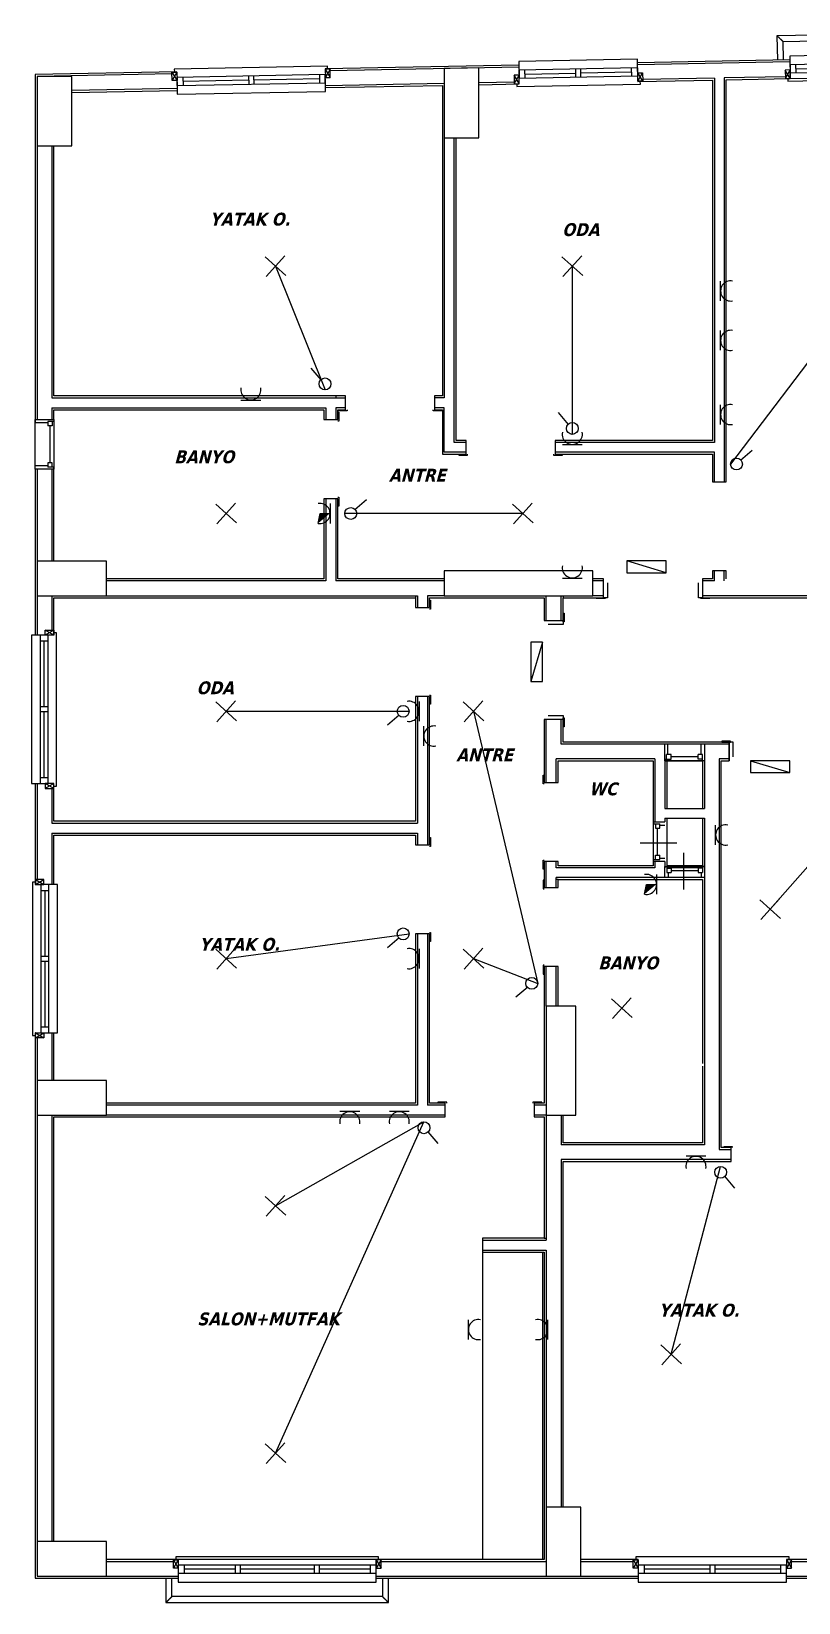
# Model space of a CAD drawing. Header units: centimetres. Extents: x 5945 to 15680, y 3197 to 5258.
# Drawn here: x 10051 to 10826, y 3349 to 4937 of the extents above; entities that cross this region are included whole.
import ezdxf

# ---------------------------------------------------------------- set-up
doc = ezdxf.new("R2010")
doc.units = ezdxf.units.CM
for name, color, linetype in [('A-AREA-IDEN', 7, 'Continuous'), ('A-DETL-GENF', 7, 'Continuous'), ('A-DOOR-FRAM', 7, 'Continuous'), ('A-GLAZ', 7, 'Continuous'), ('A-GLAZ-IDEN', 7, 'Continuous'), ('A-GLAZ-SILL', 7, 'Continuous'), ('A-WALL', 7, 'Continuous'), ('A-WALL-FNSH', 7, 'Continuous'), ('ELK-ANAHTAR', 5, 'Continuous'), ('ELK-AYDINLATMA', 30, 'Continuous'), ('ELK-LINYE', 3, 'Continuous'), ('ELK-PANO', 8, 'Continuous'), ('ELK-PRIZ', 1, 'Continuous'), ('ELK-PRIZ-ETANJ', 6, 'Continuous'), ('Q-CASE', 7, 'Continuous')]:
    doc.layers.add(name, color=color, linetype=linetype)
doc.styles.add('Tahoma_B_I', font='', dxfattribs={"height": 11})
doc.styles.get('Tahoma_B_I').set_extended_font_data('Tahoma', italic=True, bold=True)

# ---------------------------------------------------------------- blocks, each defined once
blk = doc.blocks.new('Tpl Variable Casement1 - _FRANSUZ-2080562-1_BODRUM KAT')
at = {"layer": 'A-GLAZ'}
for p, q in [((-166.1, 34.9), (-166.1, 10.3)), ((59.1, 34.9), (-166.1, 34.9)), ((59.1, 10.3), (59.1, 34.9)), ((-160.1, 10.3), (-160.1, 28.9)), ((-160.1, 28.9), (53.1, 28.9)), ((53.1, 28.9), (53.1, 10.3)), ((-158.5, -8.4), (-153.5, 0.1)), ((-153.5, -8.4), (-158.5, 0.1)), ((-158.5, 0.1), (-158.5, -8.4)), ((-153.5, 0.1), (-158.5, 0.1)), ((-153.5, 14.1), (-153.5, -3)), ((46.5, 14.1), (-153.5, 14.1)), ((46.5, 14.1), (-153.5, 14.1)), ((-153.5, 14.1), (-153.5, -8.7)), ((46.5, 5.3), (-153.5, 5.3)), ((-153.5, 5.3), (-153.5, -3)), ((-153.5, -8.4), (-153.5, 0.1)), ((-147.5, -3), (-147.5, 5.3)), ((-147.5, 1.2), (-96, 1.2)), ((-96, -3), (-96, 5.3)), ((-91, -3), (-91, 5.3)), ((-91, 1.2), (-16, 1.2)), ((-16, -3), (-16, 5.3)), ((-11, -3), (-11, 5.3)), ((-11, 1.2), (40.5, 1.2)), ((40.5, -3), (40.5, 5.3)), ((46.5, -3), (46.5, 14.1)), ((46.5, -8.7), (46.5, 14.1)), ((46.5, -3), (46.5, 5.3)), ((51.5, -8.4), (46.5, 0.1)), ((46.5, -8.4), (51.5, 0.1)), ((46.5, -8.4), (46.5, 0.1)), ((46.5, 0.1), (51.5, 0.1)), ((51.5, 0.1), (51.5, -8.4)), ((-158.5, -8.4), (-153.5, -8.4)), ((-156, -8.7), (-156, -11.2)), ((-156, -11.2), (49, -11.2)), ((-153.5, -3), (46.5, -3)), ((-153.5, -3), (46.5, -3)), ((-153.5, -8.7), (46.5, -8.7)), ((51.5, -8.4), (46.5, -8.4)), ((49, -11.2), (49, -8.7))]:
    blk.add_line(p, q, dxfattribs=at)
for points in [[(-160.1, 28.9), (-160.1, 28.9), (-160.1, 29), (-160.3, 29.1), (-160.5, 29.3), (-160.6, 29.5), (-160.8, 29.7), (-161, 29.8), (-161.2, 30.1), (-161.5, 30.4), (-161.7, 30.6), (-161.9, 30.8), (-162.1, 30.9), (-162.3, 31.1), (-162.5, 31.3), (-162.7, 31.5), (-162.9, 31.7), (-163.1, 31.9), (-163.3, 32.1), (-163.5, 32.3), (-163.7, 32.5), (-163.8, 32.7), (-164, 32.9), (-164.2, 33.1), (-164.4, 33.2), (-164.6, 33.4), (-164.7, 33.6), (-164.9, 33.8), (-165.1, 34), (-165.3, 34.2), (-165.5, 34.3), (-165.7, 34.5), (-165.8, 34.7), (-166, 34.9), (-166.1, 34.9), (-166.1, 34.9)], [(53.1, 28.9), (53.1, 28.9), (53.1, 29), (53.3, 29.1), (53.5, 29.3), (53.6, 29.5), (53.8, 29.7), (54, 29.8), (54.2, 30.1), (54.5, 30.4), (54.7, 30.6), (54.9, 30.8), (55.1, 30.9), (55.3, 31.1), (55.5, 31.3), (55.7, 31.5), (55.9, 31.7), (56.1, 31.9), (56.3, 32.1), (56.5, 32.3), (56.7, 32.5), (56.8, 32.7), (57, 32.9), (57.2, 33.1), (57.4, 33.2), (57.6, 33.4), (57.7, 33.6), (57.9, 33.8), (58.1, 34), (58.3, 34.2), (58.5, 34.3), (58.7, 34.5), (58.8, 34.7), (59, 34.9), (59.1, 34.9), (59.1, 34.9)]]:
    blk.add_open_spline(points, degree=3, knots=[0, 0, 0, 0, 0.083333, 0.125, 0.166667, 0.208333, 0.229167, 0.25, 0.291667, 0.333333, 0.354167, 0.375, 0.395833, 0.416667, 0.4375, 0.458333, 0.479167, 0.5, 0.520833, 0.541667, 0.5625, 0.583333, 0.604167, 0.625, 0.645833, 0.666667, 0.6875, 0.708333, 0.75, 0.770833, 0.791667, 0.833333, 0.875, 0.916667, 1, 1, 1, 1], dxfattribs=at)
at = {"layer": 'A-GLAZ-SILL'}
for p, q in [((-153.5, 14.1), (-153.5, 10.5)), ((46.5, 14.1), (-153.5, 14.1)), ((46.5, 10.3), (46.5, 14.1))]:
    blk.add_line(p, q, dxfattribs=at)
blk = doc.blocks.new('Dbl Plain - 150-150 2-1964452-1_BODRUM KAT')
at = {"layer": 'A-GLAZ'}
for p, q in [((-108.5, -8.4), (-103.5, 0.1)), ((-103.5, -8.4), (-108.5, 0.1)), ((-108.5, 0.1), (-108.5, -8.4)), ((-103.5, 0.1), (-108.5, 0.1)), ((-103.5, 14.1), (-103.5, -3)), ((46.5, 14.1), (-103.5, 14.1)), ((46.5, 5.3), (-103.5, 5.3)), ((-103.5, 5.3), (-103.5, -3)), ((-103.5, -8.4), (-103.5, 0.1)), ((-97.5, -3), (-97.5, 5.3)), ((-97.5, 1.2), (-31, 1.2)), ((-31, -3), (-31, 5.3)), ((-26, -3), (-26, 5.3)), ((-26, 1.2), (40.5, 1.2)), ((40.5, -3), (40.5, 5.3)), ((46.5, -3), (46.5, 14.1)), ((46.5, -3), (46.5, 5.3)), ((51.5, -8.4), (46.5, 0.1)), ((46.5, -8.4), (51.5, 0.1)), ((46.5, -8.4), (46.5, 0.1)), ((46.5, 0.1), (51.5, 0.1)), ((51.5, 0.1), (51.5, -8.4)), ((-108.5, -8.4), (-103.5, -8.4)), ((-106, -8.7), (-106, -11.2)), ((-106, -11.2), (49, -11.2)), ((-103.5, -3), (46.5, -3)), ((-103.5, -3), (46.5, -3)), ((51.5, -8.4), (46.5, -8.4)), ((49, -11.2), (49, -8.7))]:
    blk.add_line(p, q, dxfattribs=at)
at = {"layer": 'A-GLAZ-SILL'}
for p, q in [((-103.5, 14.1), (-103.5, 10.5)), ((46.5, 14.1), (-103.5, 14.1)), ((46.5, 10.5), (46.5, 14.1))]:
    blk.add_line(p, q, dxfattribs=at)
blk = doc.blocks.new('Dbl Plain - 120-150-2111052-1_BODRUM KAT')
at = {"layer": 'A-GLAZ'}
for p, q in [((-93.5, -8.4), (-88.5, 0.1)), ((-88.5, -8.4), (-93.5, 0.1)), ((-93.5, 0.1), (-93.5, -8.4)), ((-88.5, 0.1), (-93.5, 0.1)), ((-88.5, 14.1), (-88.5, -3)), ((31.5, 14.1), (-88.5, 14.1)), ((31.5, 5.3), (-88.5, 5.3)), ((-88.5, 5.3), (-88.5, -3)), ((-88.5, -8.4), (-88.5, 0.1)), ((-82.5, -3), (-82.5, 5.3)), ((-82.5, 1.2), (-31, 1.2)), ((-31, -3), (-31, 5.3)), ((-26, -3), (-26, 5.3)), ((-26, 1.2), (25.5, 1.2)), ((25.5, -3), (25.5, 5.3)), ((31.5, -3), (31.5, 14.1)), ((31.5, -3), (31.5, 5.3)), ((36.5, -8.4), (31.5, 0.1)), ((31.5, -8.4), (36.5, 0.1)), ((31.5, -8.4), (31.5, 0.1)), ((31.5, 0.1), (36.5, 0.1)), ((36.5, 0.1), (36.5, -8.4)), ((-93.5, -8.4), (-88.5, -8.4)), ((-91, -8.7), (-91, -11.2)), ((-91, -11.2), (34, -11.2)), ((-88.5, -3), (31.5, -3)), ((-88.5, -3), (31.5, -3)), ((36.5, -8.4), (31.5, -8.4)), ((34, -11.2), (34, -8.7))]:
    blk.add_line(p, q, dxfattribs=at)
at = {"layer": 'A-GLAZ-SILL'}
for p, q in [((-88.5, 14.1), (-88.5, 10.5)), ((31.5, 14.1), (-88.5, 14.1)), ((31.5, 10.5), (31.5, 14.1))]:
    blk.add_line(p, q, dxfattribs=at)
blk = doc.blocks.new('M_Counter Top w Sink - 600mm Depth-2112883-1_BODRUM KAT')
at = {"layer": 'Q-CASE'}
for p, q in [((-118, -1.9), (192.7, -1.9)), ((-118, -62.5), (192.7, -62.5))]:
    blk.add_line(p, q, dxfattribs=at)
blk = doc.blocks.new('M_Fixed - 60_60-2089752-1_BODRUM KAT')
at = {"layer": 'A-GLAZ'}
for p, q in [((-25, 10.8), (-23.1, 10.8)), ((-23.1, 10.8), (-23.1, 4.5)), ((-23.1, 8.9), (-18.7, 8.9)), ((-23.1, 4.5), (-18.7, 4.5)), ((-21.8, 4.5), (-21.8, -8.2)), ((-18.7, 8.9), (-18.7, 4.5)), ((-18.7, 6.7), (18.7, 6.7)), ((18.7, 8.9), (18.7, 4.5)), ((23.1, 8.9), (18.7, 8.9)), ((18.7, 4.5), (23.1, 4.5)), ((21.8, 4.5), (21.8, -8.2)), ((23.1, 10.8), (23.1, 4.5)), ((24.9, 10.8), (23.1, 10.8)), ((-25, -8.2), (-21.8, -8.2)), ((25, -8.2), (21.8, -8.2))]:
    blk.add_line(p, q, dxfattribs=at)
blk = doc.blocks.new('CADAI_LIGHT_CEILING')
for p, q in [((-10.5, 9.5), (10.5, -9.5)), ((9.5, 10.5), (-9.5, -10.5))]:
    blk.add_line(p, q)
blk = doc.blocks.new('CADAI_SOCKET')
blk.add_line((-10.4, 10), (-10.4, -10))
blk.add_arc((0.1, 0), 10.2, 78.5923, 281.4077)
blk = doc.blocks.new('CADAI_SWITCH')
blk.add_line((10, 4), (22, 14))
blk.add_circle((6, 0), 6)
blk = doc.blocks.new('CADAI_PANEL')
blk.add_line((0, -20), (12, 20))
blk.add_lwpolyline([(0, -20), (12, -20), (12, 20), (0, 20)], close=True)
blk = doc.blocks.new('CADAI_SOCKET_WET')
for p, q in [((-10.4, 10), (-10.4, -10)), ((0.1, 0), (-10.4, -0.3)), ((2.1, 10), (0.1, 0))]:
    blk.add_line(p, q)
blk.add_arc((0.1, 0), 10.2, 78.5923, 281.4077)
blk.add_solid([(2.1, 10), (-10.1, -0.3), (0.1, 0)])

msp = doc.modelspace()

# ---------------------------------------------------------------- linework, layer by layer
at = {"layer": 'A-DETL-GENF'}
for points in [[(10503.1, 4829.4), (10503.1, 4900.1), (10468.1, 4899.4), (10468.1, 4829.4), (10503.1, 4829.4)], [(10091.4, 4821.5), (10091.4, 4891.5), (10056.4, 4891.5), (10056.4, 4821.5), (10091.4, 4821.5)], [(10056.4, 4366.6), (10126.4, 4366.6), (10126.4, 4401.6), (10056.4, 4401.6), (10056.4, 4366.6)], [(10618.1, 4366.6), (10618.1, 4391.6), (10468.1, 4391.6), (10468.1, 4366.6), (10569.5, 4366.6), (10618.1, 4366.6)], [(10571.1, 3841.6), (10601.1, 3841.6), (10601.1, 3951.6), (10571.1, 3951.6), (10571.1, 3849.7), (10571.1, 3841.6)], [(10056.4, 3841.6), (10126.4, 3841.6), (10126.4, 3876.6), (10056.4, 3876.6), (10056.4, 3841.6)], [(10606.1, 3375.3), (10606.1, 3445.3), (10571.1, 3445.3), (10571.1, 3375.3), (10606.1, 3375.3)], [(10056.4, 3375.3), (10126.4, 3375.3), (10126.4, 3410.3), (10056.4, 3410.3), (10056.4, 3375.3)]]:
    msp.add_lwpolyline(points, close=True, dxfattribs=at)
at = {"layer": 'A-DOOR-FRAM'}
for p, q in [((10360.3, 4552.1), (10361.3, 4552.1)), ((10361.3, 4543.1), (10360.3, 4543.1)), ((10369.7, 4553.6), (10360.7, 4553.6)), ((10361.3, 4552.1), (10361.3, 4543.1)), ((10369.7, 4554.6), (10369.7, 4553.6)), ((10456.7, 4553.6), (10456.7, 4554.6)), ((10465.7, 4553.6), (10456.7, 4553.6)), ((10465.7, 4554.6), (10465.7, 4553.6)), ((10482.6, 4509.6), (10482.6, 4508.6)), ((10482.6, 4508.6), (10491.6, 4508.6)), ((10491.6, 4508.6), (10491.6, 4509.6)), ((10578.6, 4509.6), (10578.6, 4508.6)), ((10578.6, 4508.6), (10587.6, 4508.6)), ((10587.6, 4508.6), (10587.6, 4509.6)), ((10360.3, 4466.1), (10361.3, 4466.1)), ((10361.3, 4466.1), (10361.3, 4457.1)), ((10361.3, 4457.1), (10360.3, 4457.1)), ((10629.1, 4364.6), (10629.1, 4383.6)), ((10633.1, 4379.6), (10633.1, 4364.6)), ((10725.1, 4364.6), (10725.1, 4379.6)), ((10729.1, 4383.6), (10729.1, 4364.6)), ((10453.1, 4362.1), (10454.1, 4362.1)), ((10454.1, 4353.1), (10453.1, 4353.1)), ((10454.1, 4362.1), (10454.1, 4353.1)), ((10621.6, 4364.6), (10630.6, 4364.6)), ((10621.6, 4363.6), (10621.6, 4364.6)), ((10630.6, 4363.6), (10621.6, 4363.6)), ((10633.1, 4364.6), (10629.1, 4364.6)), ((10630.6, 4364.6), (10630.6, 4363.6)), ((10729.1, 4364.6), (10725.1, 4364.6)), ((10727.6, 4364.6), (10736.6, 4364.6)), ((10727.6, 4363.6), (10727.6, 4364.6)), ((10736.6, 4363.6), (10727.6, 4363.6)), ((10736.6, 4364.6), (10736.6, 4363.6)), ((10569.1, 4341.6), (10588.1, 4341.6)), ((10588.1, 4337.6), (10573.1, 4337.6)), ((10588.1, 4349.1), (10589.1, 4349.1)), ((10588.1, 4340.1), (10588.1, 4349.1)), ((10588.1, 4341.6), (10588.1, 4337.6)), ((10589.1, 4340.1), (10588.1, 4340.1)), ((10589.1, 4349.1), (10589.1, 4340.1)), ((10453.1, 4266.1), (10454.1, 4266.1)), ((10454.1, 4257.1), (10453.1, 4257.1)), ((10454.1, 4266.1), (10454.1, 4257.1)), ((10588.1, 4241.6), (10569.1, 4241.6)), ((10573.1, 4245.6), (10588.1, 4245.6)), ((10588.1, 4245.6), (10588.1, 4241.6)), ((10588.1, 4243.1), (10589.1, 4243.1)), ((10588.1, 4234.1), (10588.1, 4243.1)), ((10589.1, 4243.1), (10589.1, 4234.1)), ((10589.1, 4234.1), (10588.1, 4234.1)), ((10757.6, 4219.6), (10748.6, 4219.6)), ((10748.6, 4219.6), (10748.6, 4218.6)), ((10748.6, 4218.6), (10757.6, 4218.6)), ((10756.1, 4218.6), (10756.1, 4199.6)), ((10760.1, 4218.6), (10756.1, 4218.6)), ((10757.6, 4218.6), (10757.6, 4219.6)), ((10760.1, 4203.6), (10760.1, 4218.6)), ((10568.1, 4185.3), (10569.1, 4185.3)), ((10568.1, 4176.3), (10568.1, 4185.3)), ((10569.1, 4176.3), (10568.1, 4176.3)), ((10453.1, 4122.1), (10454.1, 4122.1)), ((10454.1, 4122.1), (10454.1, 4113.1)), ((10454.1, 4113.1), (10453.1, 4113.1)), ((10568.1, 4099.3), (10569.1, 4099.3)), ((10568.1, 4090.3), (10568.1, 4099.3)), ((10569.1, 4090.3), (10568.1, 4090.3)), ((10568.1, 4079.1), (10568.1, 4070.1)), ((10569.1, 4079.1), (10568.1, 4079.1)), ((10568.1, 4070.1), (10569.1, 4070.1)), ((10453.1, 4026.1), (10454.1, 4026.1)), ((10454.1, 4026.1), (10454.1, 4017.1)), ((10454.1, 4017.1), (10453.1, 4017.1)), ((10568.1, 3993.1), (10568.1, 3984.1)), ((10569.1, 3993.1), (10568.1, 3993.1)), ((10568.1, 3984.1), (10569.1, 3984.1)), ((10470.6, 3854.6), (10461.6, 3854.6)), ((10461.6, 3854.6), (10461.6, 3853.6)), ((10470.6, 3853.6), (10470.6, 3854.6)), ((10566.6, 3854.6), (10557.6, 3854.6)), ((10557.6, 3854.6), (10557.6, 3853.6)), ((10566.6, 3853.6), (10566.6, 3854.6)), ((10759.6, 3809.6), (10750.6, 3809.6)), ((10750.6, 3809.6), (10750.6, 3808.6)), ((10759.6, 3808.6), (10759.6, 3809.6))]:
    msp.add_line(p, q, dxfattribs=at)
at = {"layer": 'A-GLAZ'}
for p, q in [((10694.2, 4205.9), (10694.2, 4216.6)), ((10727.9, 4205.9), (10727.9, 4216.6)), ((10691.1, 4199.6), (10692.9, 4199.6)), ((10697.3, 4205.9), (10692.9, 4205.9)), ((10692.9, 4199.6), (10692.9, 4205.9)), ((10692.9, 4201.5), (10697.3, 4201.5)), ((10697.3, 4201.5), (10697.3, 4205.9)), ((10724.8, 4203.7), (10697.3, 4203.7)), ((10724.8, 4201.5), (10724.8, 4205.9)), ((10729.2, 4205.9), (10724.8, 4205.9)), ((10729.2, 4201.5), (10724.8, 4201.5)), ((10729.2, 4199.6), (10729.2, 4205.9)), ((10731.1, 4199.6), (10729.2, 4199.6)), ((10679.6, 4137.7), (10679.6, 4136)), ((10679.6, 4136), (10685.9, 4136)), ((10681.5, 4136), (10681.5, 4131.6)), ((10681.5, 4131.6), (10685.9, 4131.6)), ((10683.7, 4104.2), (10683.7, 4131.6)), ((10685.9, 4131.6), (10685.9, 4136)), ((10685.9, 4134.7), (10691.1, 4134.7)), ((10679.6, 4099.8), (10685.9, 4099.8)), ((10679.6, 4097.9), (10679.6, 4099.8)), ((10681.5, 4104.2), (10685.9, 4104.2)), ((10681.5, 4099.8), (10681.5, 4104.2)), ((10685.9, 4099.8), (10685.9, 4104.2)), ((10685.9, 4101.1), (10691.1, 4101.1)), ((10691.1, 4093), (10693, 4093)), ((10693, 4093), (10693, 4086.7)), ((10693, 4091.1), (10697.4, 4091.1)), ((10693, 4086.7), (10697.4, 4086.7)), ((10694.3, 4086.7), (10694.3, 4081.6)), ((10697.4, 4091.1), (10697.4, 4086.7)), ((10697.4, 4088.9), (10724.8, 4088.9)), ((10724.8, 4091.1), (10724.8, 4086.7)), ((10729.2, 4091.1), (10724.8, 4091.1)), ((10724.8, 4086.7), (10729.2, 4086.7)), ((10727.9, 4086.7), (10727.9, 4081.6)), ((10729.2, 4093), (10729.2, 4086.7)), ((10731, 4093), (10729.2, 4093))]:
    msp.add_line(p, q, dxfattribs=at)
at = {"layer": 'A-GLAZ-IDEN'}
for p, q in [((10666, 4116.8), (10703.1, 4116.8)), ((10710, 4106.6), (10710, 4069.6))]:
    msp.add_line(p, q, dxfattribs=at)
at = {"layer": 'A-WALL'}
for p, q in [((10192.7, 4894.2), (10056.4, 4891.5)), ((10543.5, 4901), (10352.7, 4897.3)), ((10817.6, 4906.3), (10663.4, 4903.3)), ((10198, 4879.3), (10091.4, 4877.2)), ((10468.1, 4884.5), (10348, 4882.2)), ((10538.8, 4885.9), (10503.1, 4885.2)), ((10741.1, 4889.8), (10668.7, 4888.4)), ((10741.1, 4889.8), (10741.1, 4521.6)), ((10812.9, 4891.2), (10751.1, 4890)), ((10751.1, 4890), (10751.1, 4481.6)), ((10468.1, 4829.4), (10468.1, 4566.6)), ((10478.1, 4521.6), (10478.1, 4829.4)), ((10056.4, 4821.5), (10056.4, 4544.6)), ((10071.4, 4821.5), (10071.4, 4566.6)), ((10071.4, 4566.6), (10368.2, 4566.6)), ((10358.3, 4568.6), (10358.3, 4566.6)), ((10368.2, 4556.6), (10368.2, 4566.6)), ((10458.2, 4566.6), (10458.2, 4556.6)), ((10468.1, 4566.6), (10458.2, 4566.6)), ((10054.4, 4494.6), (10054.4, 4544.6)), ((10056.4, 4544.6), (10071.4, 4544.6)), ((10071.4, 4556.6), (10071.4, 4544.6)), ((10071.4, 4556.6), (10348.3, 4556.6)), ((10073.4, 4544.6), (10073.4, 4494.6)), ((10348.3, 4556.6), (10348.3, 4544.6)), ((10348.3, 4544.6), (10358.3, 4544.6)), ((10358.3, 4556.6), (10358.3, 4544.6)), ((10368.2, 4556.6), (10358.3, 4556.6)), ((10468.1, 4556.6), (10458.2, 4556.6)), ((10468.1, 4511.6), (10468.1, 4556.6)), ((10490.1, 4511.6), (10468.1, 4511.6)), ((10490.1, 4521.6), (10478.1, 4521.6)), ((10490.1, 4511.6), (10490.1, 4521.6)), ((10580.1, 4521.6), (10580.1, 4511.6)), ((10741.1, 4521.6), (10580.1, 4521.6)), ((10741.1, 4511.6), (10580.1, 4511.6)), ((10741.1, 4481.6), (10741.1, 4511.6)), ((10071.4, 4494.6), (10056.4, 4494.6)), ((10056.4, 4494.6), (10056.4, 4401.6)), ((10071.4, 4494.6), (10071.4, 4401.6)), ((10741.1, 4481.6), (10751.1, 4481.6)), ((10358.3, 4464.6), (10348.3, 4464.6)), ((10348.3, 4464.6), (10348.3, 4381.6)), ((10358.3, 4464.6), (10358.3, 4381.6)), ((10751.1, 4391.6), (10741.1, 4391.6)), ((10741.1, 4381.6), (10741.1, 4391.6)), ((10751.1, 4381.6), (10751.1, 4391.6)), ((10348.3, 4381.6), (10126.4, 4381.6)), ((10468.1, 4381.6), (10358.3, 4381.6)), ((10629.1, 4381.6), (10618.1, 4381.6)), ((10629.1, 4366.6), (10629.1, 4381.6)), ((10729.1, 4381.6), (10729.1, 4366.6)), ((10741.1, 4381.6), (10729.1, 4381.6)), ((10056.4, 4366.6), (10056.4, 4326.6)), ((10071.4, 4366.6), (10071.4, 4331.6)), ((10126.4, 4366.6), (10441.1, 4366.6)), ((10439.1, 4366.6), (10439.1, 4364.6)), ((10441.1, 4366.6), (10441.1, 4354.6)), ((10441.1, 4354.6), (10451.1, 4354.6)), ((10468.1, 4366.6), (10451.1, 4366.6)), ((10451.1, 4366.6), (10451.1, 4354.6)), ((10571.1, 4341.6), (10571.1, 4366.6)), ((10586.1, 4341.6), (10586.1, 4366.6)), ((10588.1, 4366.6), (10588.1, 4364.6)), ((10629.1, 4366.6), (10618.1, 4366.6)), ((11026.1, 4366.6), (10729.1, 4366.6)), ((10571.1, 4341.6), (10586.1, 4341.6)), ((10451.1, 4264.6), (10441.1, 4264.6)), ((10441.1, 4264.6), (10441.1, 4136.6)), ((10451.1, 4264.6), (10451.1, 4114.6)), ((10586.1, 4241.6), (10571.1, 4241.6)), ((10571.1, 4177.8), (10571.1, 4241.6)), ((10586.1, 4216.6), (10586.1, 4241.6)), ((10691.1, 4216.6), (10586.1, 4216.6)), ((10691.1, 4201.6), (10691.1, 4216.6)), ((10731.1, 4216.6), (10691.1, 4216.6)), ((10756.1, 4216.6), (10731.1, 4216.6)), ((10731.1, 4216.6), (10731.1, 4201.6)), ((10756.1, 4201.6), (10756.1, 4216.6)), ((10581.1, 4177.8), (10581.1, 4201.6)), ((10681.1, 4201.6), (10581.1, 4201.6)), ((10731.1, 4199.6), (10691.1, 4199.6)), ((10731.1, 4201.6), (10731.1, 4151.6)), ((10756.1, 4201.6), (10746.1, 4201.6)), ((10746.1, 4201.6), (10746.1, 3806.6)), ((10571.1, 4177.8), (10581.1, 4177.8)), ((10056.4, 4176.6), (10056.4, 4079.6)), ((10071.4, 4171.6), (10071.4, 4136.6)), ((10691.1, 4151.6), (10731.1, 4151.6)), ((10071.4, 4136.6), (10441.1, 4136.6)), ((10679.6, 4097.9), (10679.6, 4137.9)), ((10681.6, 4137.9), (10691.1, 4137.9)), ((10691.1, 4141.6), (10731.1, 4141.6)), ((10731.1, 4141.6), (10731.1, 4091.6)), ((10071.4, 4126.6), (10071.4, 4074.6)), ((10071.4, 4126.6), (10441.1, 4126.6)), ((10441.1, 4126.6), (10441.1, 4114.6)), ((10441.1, 4114.6), (10451.1, 4114.6)), ((10581.1, 4097.8), (10571.1, 4097.8)), ((10571.1, 4071.6), (10571.1, 4097.8)), ((10581.1, 4091.6), (10581.1, 4097.8)), ((10681.1, 4091.6), (10581.1, 4091.6)), ((10691.1, 4097.9), (10681.6, 4097.9)), ((10691.1, 4093), (10731.1, 4093)), ((10691.1, 4081.6), (10691.1, 4091)), ((10729.2, 4091.6), (10693, 4091.6)), ((10731.1, 4091), (10731.1, 4081.6)), ((10571.1, 4071.6), (10581.1, 4071.6)), ((10581.1, 4071.6), (10581.1, 4081.6)), ((10691.1, 4081.6), (10581.1, 4081.6)), ((10583.1, 4079.6), (10581.1, 4079.6)), ((10731.1, 4081.6), (10691.1, 4081.6)), ((10731.1, 4081.6), (10731.1, 3811.6)), ((10451.1, 4024.6), (10441.1, 4024.6)), ((10441.1, 4024.6), (10441.1, 3851.6)), ((10451.1, 4024.6), (10451.1, 3851.6)), ((10581.1, 3991.6), (10571.1, 3991.6)), ((10571.1, 3951.6), (10571.1, 3991.6)), ((10581.1, 3951.6), (10581.1, 3991.6)), ((10071.4, 3924.6), (10071.4, 3876.6)), ((10056.4, 3919.6), (10056.4, 3876.6)), ((10441.1, 3851.6), (10126.4, 3851.6)), ((10469.1, 3851.6), (10451.1, 3851.6)), ((10469.1, 3841.6), (10469.1, 3851.6)), ((10559.1, 3851.6), (10559.1, 3841.6)), ((10571.1, 3851.6), (10559.1, 3851.6)), ((10056.4, 3841.6), (10056.4, 3410.3)), ((10071.4, 3841.6), (10071.4, 3410.3)), ((10469.1, 3841.6), (10126.4, 3841.6)), ((10571.1, 3841.6), (10559.1, 3841.6)), ((10571.1, 3841.6), (10571.1, 3715.1)), ((10586.1, 3841.6), (10586.1, 3811.6)), ((10731.1, 3811.6), (10586.1, 3811.6)), ((10586.1, 3796.6), (10586.1, 3445.3)), ((10758.1, 3796.6), (10586.1, 3796.6)), ((10746.1, 3806.6), (10758.1, 3806.6)), ((10758.1, 3796.6), (10758.1, 3806.6)), ((10569.1, 3717.1), (10571.1, 3717.1)), ((10506.6, 3715.1), (10506.6, 3705.1)), ((10506.6, 3715.1), (10571.1, 3715.1)), ((10506.6, 3705.1), (10571.1, 3705.1)), ((10571.1, 3705.1), (10571.1, 3445.3)), ((10126.4, 3390.3), (10194.1, 3390.3)), ((10404.1, 3390.3), (10571.1, 3390.3)), ((10606.1, 3390.3), (10659.1, 3390.3)), ((10819.1, 3390.3), (10856.1, 3390.3)), ((10126.4, 3375.3), (10199.1, 3375.3)), ((10399.1, 3375.3), (10571.1, 3375.3)), ((10606.1, 3375.3), (10664.1, 3375.3)), ((10814.1, 3375.3), (10898.6, 3375.3))]:
    msp.add_line(p, q, dxfattribs=at)
for points in [[(10681.1, 4201.6), (10681.1, 4137.9)], [(10691.1, 4201.6), (10691.1, 4151.6)], [(10691.1, 4141.6), (10691.1, 4137.9)], [(10681.1, 4097.9), (10681.1, 4091.6)], [(10691.1, 4097.9), (10691.1, 4091.6)]]:
    msp.add_lwpolyline(points, dxfattribs=at)
at = {"layer": 'A-WALL-FNSH'}
for p, q in [((10817.5, 4908.3), (10663.4, 4905.3)), ((10197.7, 4896.3), (10054.4, 4893.5)), ((10054.4, 4893.5), (10054.4, 4544.6)), ((10197.7, 4896), (10197.7, 4896.3)), ((10543.4, 4903), (10347.6, 4899.2)), ((10347.6, 4899.2), (10347.6, 4898.9)), ((10091.4, 4875.2), (10198, 4877.3)), ((10348, 4880.2), (10466.1, 4882.5)), ((10466.1, 4882.5), (10466.1, 4568.6)), ((10503.1, 4883.2), (10543.8, 4884)), ((10543.8, 4884), (10543.8, 4884.3)), ((10663.8, 4886.3), (10739.1, 4887.8)), ((10663.8, 4886.6), (10663.8, 4886.3)), ((10739.1, 4887.8), (10739.1, 4523.6)), ((10753.1, 4888.1), (10817.9, 4889.3)), ((10753.1, 4481.6), (10753.1, 4888.1)), ((10480.1, 4523.6), (10480.1, 4829.4)), ((10073.4, 4568.6), (10073.4, 4821.5)), ((10368.2, 4568.6), (10073.4, 4568.6)), ((10368.2, 4566.6), (10368.2, 4568.6)), ((10466.1, 4568.6), (10458.2, 4568.6)), ((10458.2, 4568.6), (10458.2, 4566.6)), ((10054.4, 4544.6), (10056.4, 4544.6)), ((10071.4, 4544.6), (10073.4, 4544.6)), ((10073.4, 4544.6), (10073.4, 4554.6)), ((10073.4, 4554.6), (10346.3, 4554.6)), ((10346.3, 4554.6), (10346.3, 4544.6)), ((10346.3, 4544.6), (10348.3, 4544.6)), ((10358.3, 4544.6), (10360.3, 4544.6)), ((10360.3, 4544.6), (10360.3, 4554.6)), ((10360.3, 4554.6), (10368.2, 4554.6)), ((10368.2, 4554.6), (10368.2, 4556.6)), ((10458.2, 4556.6), (10458.2, 4554.6)), ((10458.2, 4554.6), (10466.1, 4554.6)), ((10466.1, 4554.6), (10466.1, 4509.6)), ((10490.1, 4523.6), (10480.1, 4523.6)), ((10490.1, 4521.6), (10490.1, 4523.6)), ((10490.1, 4509.6), (10490.1, 4511.6)), ((10739.1, 4523.6), (10580.1, 4523.6)), ((10580.1, 4523.6), (10580.1, 4521.6)), ((10580.1, 4511.6), (10580.1, 4509.6)), ((10466.1, 4509.6), (10490.1, 4509.6)), ((10580.1, 4509.6), (10739.1, 4509.6)), ((10739.1, 4509.6), (10739.1, 4481.6)), ((10056.4, 4494.6), (10054.4, 4494.6)), ((10054.4, 4494.6), (10054.4, 4326.6)), ((10073.4, 4494.6), (10071.4, 4494.6)), ((10073.4, 4401.6), (10073.4, 4494.6)), ((10739.1, 4481.6), (10741.1, 4481.6)), ((10751.1, 4481.6), (10753.1, 4481.6)), ((10348.3, 4464.6), (10346.3, 4464.6)), ((10346.3, 4464.6), (10346.3, 4383.6)), ((10360.3, 4464.6), (10358.3, 4464.6)), ((10360.3, 4383.6), (10360.3, 4464.6)), ((10739.1, 4391.6), (10739.1, 4383.6)), ((10741.1, 4391.6), (10739.1, 4391.6)), ((10753.1, 4391.6), (10751.1, 4391.6)), ((10753.1, 4383.6), (10753.1, 4391.6)), ((10346.3, 4383.6), (10126.4, 4383.6)), ((10468.1, 4383.6), (10360.3, 4383.6)), ((10629.1, 4383.6), (10618.1, 4383.6)), ((10629.1, 4381.6), (10629.1, 4383.6)), ((10739.1, 4383.6), (10729.1, 4383.6)), ((10729.1, 4383.6), (10729.1, 4381.6)), ((10073.4, 4326.6), (10073.4, 4364.6)), ((10073.4, 4364.6), (10439.1, 4364.6)), ((10439.1, 4364.6), (10439.1, 4354.6)), ((10439.1, 4354.6), (10441.1, 4354.6)), ((10451.1, 4354.6), (10453.1, 4354.6)), ((10453.1, 4364.6), (10569.1, 4364.6)), ((10453.1, 4354.6), (10453.1, 4364.6)), ((10569.1, 4364.6), (10569.1, 4341.6)), ((10588.1, 4364.6), (10629.1, 4364.6)), ((10588.1, 4341.6), (10588.1, 4364.6)), ((10629.1, 4364.6), (10629.1, 4366.6)), ((10729.1, 4366.6), (10729.1, 4364.6)), ((10729.1, 4364.6), (11138.1, 4364.6)), ((10569.1, 4341.6), (10571.1, 4341.6)), ((10586.1, 4341.6), (10588.1, 4341.6)), ((10073.1, 4326.6), (10073.4, 4326.6)), ((10441.1, 4264.6), (10439.1, 4264.6)), ((10439.1, 4264.6), (10439.1, 4138.6)), ((10453.1, 4264.6), (10451.1, 4264.6)), ((10453.1, 4114.6), (10453.1, 4264.6)), ((10569.1, 4241.6), (10569.1, 4177.8)), ((10571.1, 4241.6), (10569.1, 4241.6)), ((10588.1, 4241.6), (10586.1, 4241.6)), ((10588.1, 4218.6), (10588.1, 4241.6)), ((10756.1, 4218.6), (10588.1, 4218.6)), ((10756.1, 4216.6), (10756.1, 4218.6)), ((10583.1, 4199.6), (10679.1, 4199.6)), ((10583.1, 4177.8), (10583.1, 4199.6)), ((10691.1, 4199.6), (10691.1, 4201.6)), ((10693.1, 4199.6), (10729.1, 4199.6)), ((10729.1, 4199.6), (10729.1, 4151.6)), ((10731.1, 4201.6), (10731.1, 4199.6)), ((10748.1, 4199.6), (10756.1, 4199.6)), ((10748.1, 3808.6), (10748.1, 4199.6)), ((10756.1, 4199.6), (10756.1, 4201.6)), ((10569.1, 4177.8), (10571.1, 4177.8)), ((10581.1, 4177.8), (10583.1, 4177.8)), ((10054.4, 4176.6), (10054.4, 4074.6)), ((10073.4, 4176.6), (10073.1, 4176.6)), ((10073.4, 4138.6), (10073.4, 4176.6)), ((10439.1, 4138.6), (10073.4, 4138.6)), ((10679.6, 4137.9), (10681.6, 4137.9)), ((10729.1, 4141.6), (10729.1, 4093.6)), ((10073.4, 4074.6), (10073.4, 4124.6)), ((10073.4, 4124.6), (10439.1, 4124.6)), ((10439.1, 4124.6), (10439.1, 4114.6)), ((10439.1, 4114.6), (10441.1, 4114.6)), ((10451.1, 4114.6), (10453.1, 4114.6)), ((10569.1, 4097.8), (10569.1, 4071.6)), ((10571.1, 4097.8), (10569.1, 4097.8)), ((10583.1, 4097.8), (10581.1, 4097.8)), ((10583.1, 4093.6), (10583.1, 4097.8)), ((10679.1, 4093.6), (10583.1, 4093.6)), ((10681.6, 4097.9), (10679.6, 4097.9)), ((10691.1, 4091), (10691.1, 4093)), ((10729.1, 4093.6), (10693.1, 4093.6)), ((10731.1, 4093), (10731.1, 4091)), ((10054.4, 4074.6), (10054.6, 4074.6)), ((10569.1, 4071.6), (10571.1, 4071.6)), ((10581.1, 4071.6), (10583.1, 4071.6)), ((10583.1, 4071.6), (10583.1, 4079.6)), ((10583.1, 4079.6), (10729.1, 4079.6)), ((10729.1, 4079.6), (10729.1, 3893.6)), ((10441.1, 4024.6), (10439.1, 4024.6)), ((10439.1, 4024.6), (10439.1, 3853.6)), ((10453.1, 4024.6), (10451.1, 4024.6)), ((10453.1, 3853.6), (10453.1, 4024.6)), ((10569.1, 3991.6), (10569.1, 3853.6)), ((10571.1, 3991.6), (10569.1, 3991.6)), ((10583.1, 3991.6), (10581.1, 3991.6)), ((10583.1, 3951.6), (10583.1, 3991.6)), ((10054.6, 3924.6), (10054.4, 3924.6)), ((10054.4, 3924.6), (10054.4, 3373.3)), ((10073.4, 3876.6), (10073.4, 3924.6)), ((10729.1, 3891), (10729.1, 3813.6)), ((10439.1, 3853.6), (10126.4, 3853.6)), ((10469.1, 3853.6), (10453.1, 3853.6)), ((10469.1, 3851.6), (10469.1, 3853.6)), ((10569.1, 3853.6), (10559.1, 3853.6)), ((10559.1, 3853.6), (10559.1, 3851.6)), ((10073.4, 3410.3), (10073.4, 3839.6)), ((10073.4, 3839.6), (10469.1, 3839.6)), ((10469.1, 3839.6), (10469.1, 3841.6)), ((10559.1, 3841.6), (10559.1, 3839.6)), ((10559.1, 3839.6), (10569.1, 3839.6)), ((10569.1, 3839.6), (10569.1, 3717.1)), ((10588.1, 3813.6), (10588.1, 3841.6)), ((10729.1, 3813.6), (10588.1, 3813.6)), ((10729.1, 3813.6), (10651.6, 3813.6)), ((10758.1, 3808.6), (10748.1, 3808.6)), ((10758.1, 3806.6), (10758.1, 3808.6)), ((10758.1, 3794.6), (10758.1, 3796.6)), ((10588.1, 3445.3), (10588.1, 3794.6)), ((10588.1, 3794.6), (10758.1, 3794.6)), ((10569.1, 3717.1), (10506.6, 3717.1)), ((10506.6, 3717.1), (10506.6, 3715.1)), ((10506.6, 3705.1), (10506.6, 3703.1)), ((10506.6, 3703.1), (10569.1, 3703.1)), ((10569.1, 3703.1), (10569.1, 3392.3)), ((10199.1, 3392.3), (10126.4, 3392.3)), ((10569.1, 3392.3), (10399.1, 3392.3)), ((10664.1, 3392.3), (10606.1, 3392.3)), ((10664.1, 3392), (10664.1, 3392.3)), ((10854.1, 3392.3), (10814.1, 3392.3)), ((10814.1, 3392.3), (10814.1, 3392)), ((10054.4, 3373.3), (10199.1, 3373.3)), ((10399.1, 3373.3), (10664.1, 3373.3)), ((10814.1, 3373.3), (10903.6, 3373.3))]:
    msp.add_line(p, q, dxfattribs=at)
for points in [[(10679.1, 4199.6), (10679.1, 4093.6)], [(10693.1, 4199.6), (10693.1, 4151.6)], [(10693.1, 4141.6), (10693.1, 4093.6)]]:
    msp.add_lwpolyline(points, dxfattribs=at)
at = {"layer": 'ELK-LINYE'}
for p, q in [((10947.5, 4749.7), (10757.5, 4499.7)), ((10297.5, 4699.7), (10347.5, 4574.7)), ((10597.5, 4699.7), (10597.5, 4529.7)), ((10547.5, 4449.7), (10367.5, 4449.7)), ((10247.5, 4249.7), (10432.5, 4249.7)), ((10497.5, 4249.7), (10562.5, 3974.7)), ((10797.5, 4049.7), (10872.5, 4134.7)), ((10247.5, 3999.7), (10432.5, 4024.7)), ((10497.5, 3999.7), (10562.5, 3974.7)), ((10297.5, 3499.7), (10447.5, 3834.7)), ((10297.5, 3749.7), (10447.5, 3834.7)), ((10697.5, 3599.7), (10747.5, 3789.7))]:
    msp.add_line(p, q, dxfattribs=at)

# ---------------------------------------------------------------- block references
at = {"layer": 'A-GLAZ'}
for name, p, rotation in [('Tpl Variable Casement1 - _FRANSUZ-2080562-1_BODRUM KAT', (10971.2, 4901), 1.115570023697344), ('Dbl Plain - 120-150-2111052-1_BODRUM KAT', (10632.1, 4894.4), 1.115570023697344), ('Dbl Plain - 150-150 2-1964452-1_BODRUM KAT', (10244.3, 4888.5), 181.1155700236972), ('M_Fixed - 60_60-2089752-1_BODRUM KAT', (10062.6, 4519.6), 269.9999999999999), ('Dbl Plain - 150-150 2-1964452-1_BODRUM KAT', (10064.7, 4280.1), 89.99999999999991), ('Dbl Plain - 150-150 2-1964452-1_BODRUM KAT', (10063, 3971.1), 269.9999999999999), ('Tpl Variable Casement1 - _FRANSUZ-2080562-1_BODRUM KAT', (10245.6, 3383.6), 180), ('Dbl Plain - 150-150 2-1964452-1_BODRUM KAT', (10710.6, 3383.6), 180)]:
    msp.add_blockref(name, p, dxfattribs=dict(at, rotation=rotation))
at = {"layer": 'ELK-ANAHTAR'}
for p, rotation in [((10347.5, 4574.7), 90), ((10597.5, 4529.7), 90), ((10432.5, 4249.7), 180), ((10432.5, 4024.7), 180), ((10562.5, 3974.7), 180), ((10447.5, 3834.7), 270), ((10747.5, 3789.7), 270)]:
    msp.add_blockref('CADAI_SWITCH', p, dxfattribs=dict(at, rotation=rotation))
for p in [(10757.5, 4499.7), (10367.5, 4449.7)]:
    msp.add_blockref('CADAI_SWITCH', p, dxfattribs=at)
at = {"layer": 'ELK-AYDINLATMA'}
for p in [(10297.5, 4699.7), (10597.5, 4699.7), (10247.5, 4449.7), (10547.5, 4449.7), (10247.5, 4249.7), (10497.5, 4249.7), (10797.5, 4049.7), (10247.5, 3999.7), (10497.5, 3999.7), (10647.5, 3949.7), (10297.5, 3749.7), (10697.5, 3599.7), (10297.5, 3499.7)]:
    msp.add_blockref('CADAI_LIGHT_CEILING', p, dxfattribs=at)
at = {"layer": 'ELK-PANO'}
for p, rotation in [((10672.5, 4389.7), 90), ((10567.5, 4299.7), 180), ((10797.5, 4199.7), 270)]:
    msp.add_blockref('CADAI_PANEL', p, dxfattribs=dict(at, rotation=rotation))
at = {"layer": 'ELK-PRIZ'}
for p in [(10757.5, 4674.7), (10757.5, 4624.7), (10757.5, 4549.7), (10457.5, 4224.7), (10752.5, 4124.7), (10502.5, 3624.7)]:
    msp.add_blockref('CADAI_SOCKET', p, dxfattribs=at)
for p, rotation in [((10272.5, 4574.7), 90), ((10597.5, 4529.7), 90), ((10597.5, 4394.7), 90), ((10432.5, 4249.7), 180), ((10432.5, 3999.7), 180), ((10372.5, 3834.7), 270), ((10422.5, 3834.7), 270), ((10722.5, 3789.7), 270), ((10562.5, 3624.7), 180)]:
    msp.add_blockref('CADAI_SOCKET', p, dxfattribs=dict(at, rotation=rotation))
at = {"layer": 'ELK-PRIZ-ETANJ', "rotation": 180}
for p in [(10342.5, 4449.7), (10672.5, 4074.7)]:
    msp.add_blockref('CADAI_SOCKET_WET', p, dxfattribs=at)
at = {"layer": 'Q-CASE', "rotation": 269.9999999999998}
msp.add_blockref('M_Counter Top w Sink - 600mm Depth-2112883-1_BODRUM KAT', (10569.1, 3585), dxfattribs=at)

# ---------------------------------------------------------------- texts
at = {"layer": 'A-AREA-IDEN', "char_height": 13, "attachment_point": 1, "style": 'Tahoma_B_I'}
for s, insert, width in [('YATAK O.', (10230.9, 4753.8), 101.814), ('ODA', (10587.2, 4743.2), 91.392), ('BANYO', (10195, 4513.5), 77.764), ('ANTRE', (10412, 4494.9), 74.557), ('ODA', (10217.5, 4280), 47.3), ('ANTRE', (10480.1, 4212.2), 74.557), ('WC', (10614.5, 4177.8), 36.878), ('YATAK O.', (10220.3, 4020.6), 101.814), ('BANYO', (10623.7, 4001.9), 77.764), ('SALON+MUTFAK', (10218.2, 3642), 182.785), ('YATAK O.', (10685, 3650.8), 101.814)]:
    msp.add_mtext(s, dxfattribs=dict(at, insert=insert, width=width))

doc.saveas('drawing.dxf')
